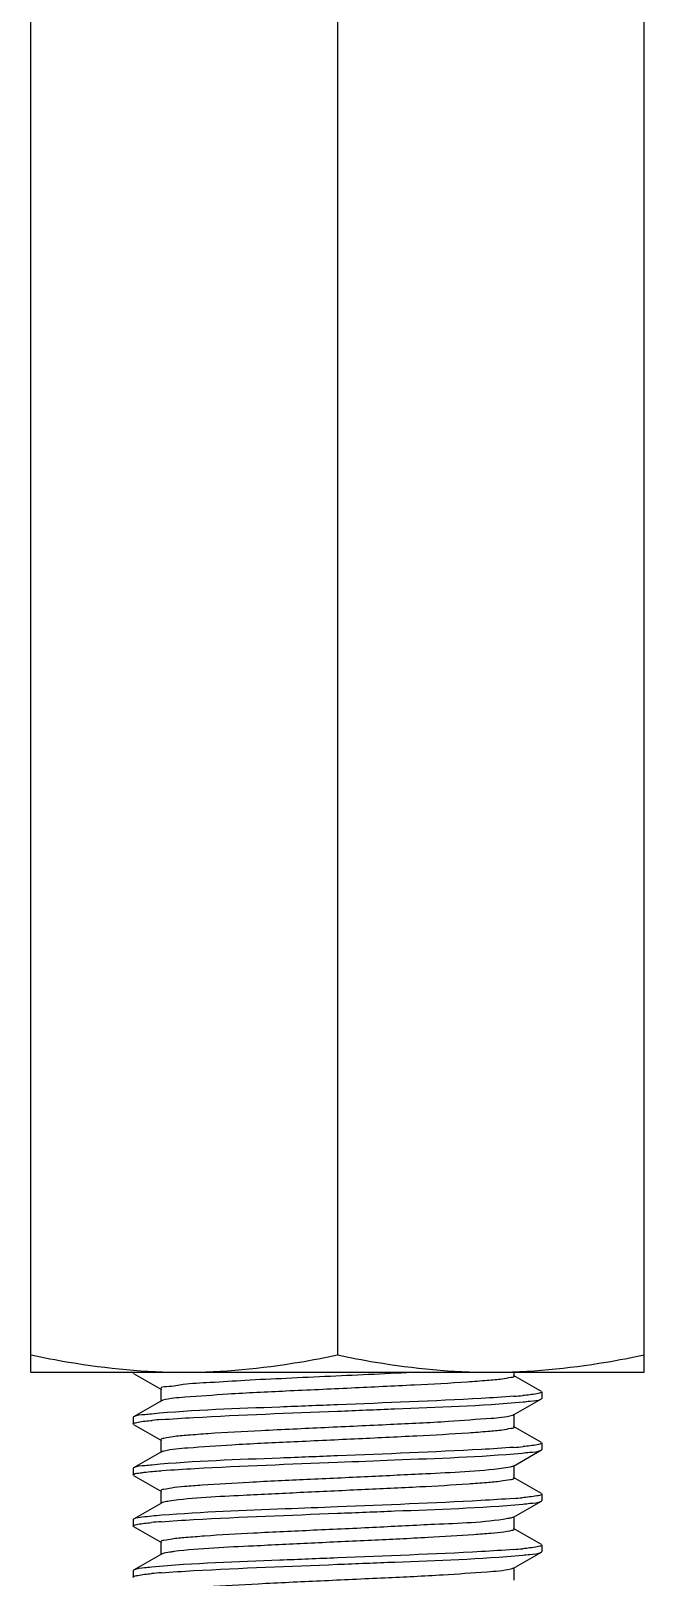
# Model space of a CAD drawing. Extents: x -1396510 to 1250330, y -1892470 to 1623980.
# Drawn here: x -1171115.4 to -1171001.2, y -49027.9 to -48739.6 of the extents above; entities that cross this region are included whole.
import ezdxf

# ---------------------------------------------------------------- set-up
doc = ezdxf.new("R2010")
doc.units = 0
doc.header["$LTSCALE"] = 1000
doc.header["$MEASUREMENT"] = 0

msp = doc.modelspace()

# ---------------------------------------------------------------- linework, layer by layer
at = {"linetype": 'Continuous'}
for p, q in [((-1171115.4, -48989.72), (-1171115.4, -48704.14)), ((-1171001.17, -48989.72), (-1171001.17, -48704.14)), ((-1171058.29, -48707.35), (-1171058.29, -48986.5)), ((-1171115.4, -48989.72), (-1171001.17, -48989.72)), ((-1171096.27, -48989.94), (-1171096.36, -48989.84)), ((-1171025.36, -48990.43), (-1171025.36, -48989.72)), ((-1171096.27, -48989.94), (-1171091.11, -48992.93)), ((-1171020.3, -48993.3), (-1171025.47, -48990.31)), ((-1171091.11, -48995.07), (-1171096.27, -48998.06)), ((-1171091.21, -48992.81), (-1171091.21, -48995.19)), ((-1171025.47, -48997.69), (-1171020.3, -48994.7)), ((-1171020.3, -48993.3), (-1171020.21, -48993.41)), ((-1171020.3, -48994.7), (-1171020.21, -48994.6)), ((-1171020.21, -48993.41), (-1171020.21, -48994.6)), ((-1171096.27, -48998.06), (-1171096.36, -48998.17)), ((-1171096.36, -48998.17), (-1171096.36, -48999.36)), ((-1171025.47, -48997.69), (-1171025.65, -48997.78)), ((-1171025.36, -48999.95), (-1171025.36, -48997.57)), ((-1171096.27, -48999.46), (-1171096.36, -48999.36)), ((-1171096.27, -48999.46), (-1171091.11, -49002.45)), ((-1171020.3, -49002.82), (-1171025.47, -48999.83)), ((-1171091.21, -49002.33), (-1171091.21, -49004.71)), ((-1171025.47, -49007.21), (-1171020.3, -49004.22)), ((-1171020.3, -49002.82), (-1171020.21, -49002.93)), ((-1171020.3, -49004.22), (-1171020.21, -49004.12)), ((-1171020.21, -49002.93), (-1171020.21, -49004.12)), ((-1171091.11, -49004.59), (-1171096.27, -49007.58)), ((-1171025.36, -49009.47), (-1171025.36, -49007.09)), ((-1171096.27, -49007.58), (-1171096.36, -49007.69)), ((-1171096.36, -49007.69), (-1171096.36, -49008.88)), ((-1171096.27, -49008.98), (-1171096.36, -49008.88)), ((-1171096.27, -49008.98), (-1171091.11, -49011.97)), ((-1171091.21, -49008.08), (-1171090.94, -49008.06)), ((-1171020.3, -49012.34), (-1171025.47, -49009.35)), ((-1171091.21, -49011.85), (-1171091.21, -49014.23)), ((-1171020.3, -49012.34), (-1171020.21, -49012.45)), ((-1171020.21, -49012.45), (-1171020.21, -49013.64)), ((-1171091.11, -49014.11), (-1171096.27, -49017.1)), ((-1171025.47, -49016.73), (-1171020.3, -49013.74)), ((-1171020.3, -49013.74), (-1171020.21, -49013.64)), ((-1171096.27, -49017.1), (-1171096.36, -49017.21)), ((-1171096.36, -49017.21), (-1171096.36, -49018.4)), ((-1171096.27, -49018.5), (-1171096.36, -49018.4)), ((-1171096.27, -49018.5), (-1171091.11, -49021.49)), ((-1171025.36, -49018.99), (-1171025.36, -49016.61)), ((-1171091.21, -49021.37), (-1171091.21, -49023.75)), ((-1171020.3, -49021.86), (-1171025.47, -49018.87)), ((-1171091.11, -49023.63), (-1171096.27, -49026.62)), ((-1171090.96, -49023.57), (-1171091.11, -49023.63)), ((-1171025.47, -49026.25), (-1171020.3, -49023.26)), ((-1171020.3, -49021.86), (-1171020.21, -49021.97)), ((-1171020.3, -49023.26), (-1171020.21, -49023.16)), ((-1171020.21, -49021.97), (-1171020.21, -49023.16)), ((-1171096.27, -49026.62), (-1171096.36, -49026.73)), ((-1171096.36, -49026.73), (-1171096.36, -49027.92)), ((-1171025.36, -49028.51), (-1171025.36, -49026.13)), ((-1171096.27, -49028.02), (-1171096.36, -49027.92))]:
    msp.add_line(p, q, dxfattribs=at)
for centre, radius, start, end in [((-1171033.84, -48886.31), 108.23, 274.4571, 275.3372), ((-1171082.77, -49105.96), 107.73, 94.4567, 95.35), ((-1171026.37, -48995.7), 2.2, 287.9093, 289.044), ((-1171033.72, -48897.26), 106.8, 274.4562, 275.3759), ((-1171089.41, -49009.39), 5.11, 103.4604, 104.3304), ((-1171034.04, -48903), 110.59, 274.4593, 275.2731), ((-1171083.05, -49121.72), 104.44, 94.4466, 95.4488), ((-1171033.82, -48915.11), 107.98, 274.4571, 275.3429), ((-1171082.98, -49132.01), 105.21, 94.4523, 95.4224)]:
    msp.add_arc(centre, radius, start, end, dxfattribs=at)
for points, knots in [([(-1171115.4, -48986.5), (-1171113.05, -48987), (-1171103.63, -48988.8), (-1171094.03, -48989.72), (-1171086.85, -48989.72)], [0, 0, 0, 0, 0.250789, 1, 1, 1, 1]), ([(-1171086.85, -48989.72), (-1171079.66, -48989.72), (-1171070.06, -48988.8), (-1171060.64, -48987), (-1171058.29, -48986.5)], [0, 0, 0, 0, 0.749211, 1, 1, 1, 1]), ([(-1171058.29, -48986.5), (-1171055.93, -48987), (-1171046.52, -48988.8), (-1171036.91, -48989.72), (-1171029.73, -48989.72)], [0, 0, 0, 0, 0.250789, 1, 1, 1, 1]), ([(-1171029.73, -48989.72), (-1171022.54, -48989.72), (-1171012.94, -48988.8), (-1171003.52, -48987), (-1171001.17, -48986.5)], [0, 0, 0, 0, 0.749211, 1, 1, 1, 1]), ([(-1171096.36, -48989.84), (-1171096.36, -48989.82), (-1171096.33, -48989.76), (-1171096.28, -48989.74), (-1171096.25, -48989.72)], [0, 0, 0, 0, 0.384576, 1, 1, 1, 1]), ([(-1171043.35, -48989.72), (-1171048.76, -48990), (-1171056.94, -48990.37), (-1171067.63, -48990.87), (-1171075.16, -48991.22), (-1171081.41, -48991.65), (-1171086.66, -48991.86), (-1171089.06, -48992.46), (-1171091.21, -48992.44), (-1171091.21, -48992.81)], [0, 0, 0, 0, 0.338564, 0.510837, 0.670229, 0.806445, 0.910702, 0.97638, 1, 1, 1, 1]), ([(-1171025.36, -48990.43), (-1171025.36, -48990.65), (-1171026.48, -48990.77), (-1171027.86, -48991.09), (-1171030.76, -48991.31), (-1171036.1, -48991.73), (-1171044.62, -48992.17), (-1171055.85, -48992.7), (-1171067.44, -48993.24), (-1171077.79, -48993.71), (-1171085.4, -48994.33), (-1171089.5, -48994.57), (-1171090.82, -48994.96)], [0, 0, 0, 0, 0.009703, 0.035887, 0.07813, 0.135078, 0.284815, 0.464601, 0.649729, 0.81476, 0.937049, 1, 1, 1, 1]), ([(-1171090.82, -48994.96), (-1171090.87, -48994.98), (-1171090.97, -48995.01), (-1171091.07, -48995.05), (-1171091.11, -48995.07)], [0, 0, 0, 0, 0.569522, 1, 1, 1, 1]), ([(-1171025.43, -48994.21), (-1171027.45, -48994.37), (-1171038.39, -48995.03), (-1171049.35, -48995.43), (-1171058.29, -48995.79)], [0, 0, 0, 0, 0.184553, 1, 1, 1, 1]), ([(-1171058.29, -48996.98), (-1171054.72, -48996.84), (-1171043.2, -48996.35), (-1171031.65, -48996.01), (-1171023.72, -48995.25)], [0, 0, 0, 0, 0.309073, 1, 1, 1, 1]), ([(-1171020.65, -48993.64), (-1171020.81, -48993.68), (-1171021.85, -48993.89), (-1171022.9, -48993.99), (-1171023.77, -48994.07)], [0, 0, 0, 0, 0.163341, 1, 1, 1, 1]), ([(-1171023.72, -48995.25), (-1171023.28, -48995.21), (-1171022.15, -48995.05), (-1171020.92, -48995.06), (-1171020.3, -48994.7)], [0, 0, 0, 0, 0.379133, 1, 1, 1, 1]), ([(-1171020.21, -48993.41), (-1171020.21, -48993.46), (-1171020.39, -48993.57), (-1171020.54, -48993.61), (-1171020.65, -48993.64)], [0, 0, 0, 0, 0.314295, 1, 1, 1, 1]), ([(-1171092.93, -48997.52), (-1171093.35, -48997.56), (-1171094.46, -48997.72), (-1171095.67, -48997.71), (-1171096.27, -48998.06)], [0, 0, 0, 0, 0.378727, 1, 1, 1, 1]), ([(-1171058.29, -48995.79), (-1171061.86, -48995.93), (-1171073.41, -48996.43), (-1171084.98, -48996.76), (-1171092.93, -48997.52)], [0, 0, 0, 0, 0.309586, 1, 1, 1, 1]), ([(-1171025.7, -48997.79), (-1171026.97, -48998.2), (-1171031.02, -48998.41), (-1171038.56, -48999.05), (-1171048.9, -48999.51), (-1171060.53, -49000.06), (-1171071.82, -49000.59), (-1171080.39, -49001.03), (-1171085.77, -49001.45), (-1171088.7, -49001.68), (-1171090.08, -49001.99), (-1171091.21, -49002.12), (-1171091.21, -49002.33)], [0, 0, 0, 0, 0.061098, 0.182334, 0.347135, 0.532706, 0.713328, 0.863975, 0.921317, 0.963856, 0.990226, 1, 1, 1, 1]), ([(-1171091.15, -48998.56), (-1171089.13, -48998.4), (-1171078.18, -48997.74), (-1171067.22, -48997.33), (-1171058.29, -48996.98)], [0, 0, 0, 0, 0.184541, 1, 1, 1, 1]), ([(-1171096.36, -48999.36), (-1171096.36, -48999.31), (-1171096.19, -48999.2), (-1171096.05, -48999.16), (-1171095.94, -48999.13)], [0, 0, 0, 0, 0.315177, 1, 1, 1, 1]), ([(-1171095.94, -48999.13), (-1171095.78, -48999.09), (-1171094.75, -48998.88), (-1171093.7, -48998.78), (-1171092.82, -48998.7)], [0, 0, 0, 0, 0.16229, 1, 1, 1, 1]), ([(-1171025.36, -48999.95), (-1171025.36, -49000.16), (-1171026.46, -49000.29), (-1171027.79, -49000.6), (-1171030.63, -49000.82), (-1171035.85, -49001.23), (-1171044.19, -49001.67), (-1171055.24, -49002.2), (-1171066.73, -49002.73), (-1171077.09, -49003.21), (-1171084.9, -49003.78), (-1171089.14, -49004.07), (-1171090.6, -49004.42)], [0, 0, 0, 0, 0.009517, 0.035128, 0.076492, 0.132277, 0.279305, 0.456588, 0.640385, 0.806077, 0.931494, 1, 1, 1, 1]), ([(-1171025.42, -49003.73), (-1171027.44, -49003.89), (-1171038.39, -49004.55), (-1171049.35, -49004.95), (-1171058.29, -49005.31)], [0, 0, 0, 0, 0.184509, 1, 1, 1, 1]), ([(-1171023.87, -49004.79), (-1171023.42, -49004.75), (-1171022.24, -49004.58), (-1171020.95, -49004.6), (-1171020.3, -49004.22)], [0, 0, 0, 0, 0.380051, 1, 1, 1, 1]), ([(-1171020.59, -49003.14), (-1171020.75, -49003.19), (-1171021.78, -49003.4), (-1171022.83, -49003.5), (-1171023.72, -49003.58)], [0, 0, 0, 0, 0.159053, 1, 1, 1, 1]), ([(-1171020.21, -49002.93), (-1171020.21, -49002.98), (-1171020.36, -49003.08), (-1171020.49, -49003.12), (-1171020.59, -49003.14)], [0, 0, 0, 0, 0.319254, 1, 1, 1, 1]), ([(-1171092.82, -49007.03), (-1171093.26, -49007.07), (-1171094.4, -49007.23), (-1171095.65, -49007.22), (-1171096.27, -49007.58)], [0, 0, 0, 0, 0.379378, 1, 1, 1, 1]), ([(-1171058.29, -49005.31), (-1171061.84, -49005.45), (-1171073.36, -49005.94), (-1171084.89, -49006.28), (-1171092.82, -49007.03)], [0, 0, 0, 0, 0.308784, 1, 1, 1, 1]), ([(-1171090.67, -49004.44), (-1171090.76, -49004.46), (-1171090.91, -49004.5), (-1171091.05, -49004.56), (-1171091.11, -49004.59)], [0, 0, 0, 0, 0.585672, 1, 1, 1, 1]), ([(-1171090.94, -49008.06), (-1171088.92, -49007.9), (-1171078.04, -49007.25), (-1171067.15, -49006.85), (-1171058.29, -49006.5)], [0, 0, 0, 0, 0.186017, 1, 1, 1, 1]), ([(-1171058.29, -49006.5), (-1171054.75, -49006.36), (-1171043.28, -49005.87), (-1171031.79, -49005.52), (-1171023.87, -49004.79)], [0, 0, 0, 0, 0.307895, 1, 1, 1, 1]), ([(-1171025.47, -49007.21), (-1171025.54, -49007.26), (-1171026.16, -49007.47), (-1171026.8, -49007.55), (-1171027.35, -49007.62)], [0, 0, 0, 0, 0.140461, 1, 1, 1, 1]), ([(-1171096.36, -49008.88), (-1171096.36, -49008.84), (-1171095.92, -49008.52), (-1171095.47, -49008.54), (-1171095.05, -49008.48)], [0, 0, 0, 0, 0.092798, 1, 1, 1, 1]), ([(-1171095.05, -49008.48), (-1171094.81, -49008.44), (-1171093.53, -49008.27), (-1171092.25, -49008.16), (-1171091.21, -49008.08)], [0, 0, 0, 0, 0.190958, 1, 1, 1, 1]), ([(-1171027.35, -49007.62), (-1171032.14, -49008.27), (-1171040.58, -49008.59), (-1171052.8, -49009.24), (-1171063.78, -49009.72), (-1171074.07, -49010.22), (-1171081.73, -49010.64), (-1171086.47, -49011.03), (-1171089.02, -49011.25), (-1171090.24, -49011.52), (-1171091.21, -49011.66), (-1171091.21, -49011.85)], [0, 0, 0, 0, 0.226556, 0.394464, 0.573122, 0.741029, 0.877994, 0.929534, 0.967621, 0.99116, 1, 1, 1, 1]), ([(-1171025.39, -49009.53), (-1171025.55, -49009.73), (-1171026.48, -49009.83), (-1171028.08, -49010.14), (-1171030.73, -49010.35), (-1171035.75, -49010.74), (-1171043.56, -49011.16), (-1171054.01, -49011.66), (-1171064.98, -49012.14), (-1171076.91, -49012.8), (-1171085.08, -49013.07), (-1171089.64, -49013.76)], [0, 0, 0, 0, 0.011937, 0.038615, 0.07957, 0.133598, 0.274096, 0.443272, 0.620779, 0.785256, 1, 1, 1, 1]), ([(-1171025.36, -49009.47), (-1171025.36, -49009.48), (-1171025.37, -49009.5), (-1171025.38, -49009.52), (-1171025.39, -49009.53)], [0, 0, 0, 0, 0.463467, 1, 1, 1, 1]), ([(-1171020.66, -49012.68), (-1171020.83, -49012.73), (-1171021.89, -49012.93), (-1171022.97, -49013.03), (-1171023.87, -49013.12)], [0, 0, 0, 0, 0.163149, 1, 1, 1, 1]), ([(-1171020.21, -49012.45), (-1171020.21, -49012.5), (-1171020.39, -49012.61), (-1171020.54, -49012.65), (-1171020.66, -49012.68)], [0, 0, 0, 0, 0.312916, 1, 1, 1, 1]), ([(-1171089.64, -49013.76), (-1171089.82, -49013.79), (-1171090.31, -49013.88), (-1171090.83, -49013.95), (-1171091.11, -49014.11)], [0, 0, 0, 0, 0.353551, 1, 1, 1, 1]), ([(-1171058.29, -49014.83), (-1171061.55, -49014.96), (-1171072.48, -49015.41), (-1171083.43, -49015.8), (-1171091.1, -49016.4)], [0, 0, 0, 0, 0.297814, 1, 1, 1, 1]), ([(-1171025.44, -49013.25), (-1171027.46, -49013.41), (-1171038.4, -49014.07), (-1171049.36, -49014.47), (-1171058.29, -49014.83)], [0, 0, 0, 0, 0.184619, 1, 1, 1, 1]), ([(-1171058.29, -49016.02), (-1171054.73, -49015.88), (-1171043.22, -49015.39), (-1171031.7, -49015.05), (-1171023.77, -49014.3)], [0, 0, 0, 0, 0.308711, 1, 1, 1, 1]), ([(-1171023.77, -49014.3), (-1171023.32, -49014.26), (-1171022.18, -49014.1), (-1171020.93, -49014.11), (-1171020.3, -49013.74)], [0, 0, 0, 0, 0.379419, 1, 1, 1, 1]), ([(-1171096.36, -49018.4), (-1171096.36, -49018.35), (-1171096.21, -49018.24), (-1171096.08, -49018.21), (-1171095.98, -49018.18)], [0, 0, 0, 0, 0.319044, 1, 1, 1, 1]), ([(-1171091.1, -49016.4), (-1171092.28, -49016.49), (-1171093.97, -49016.73), (-1171095.8, -49016.83), (-1171096.27, -49017.1)], [0, 0, 0, 0, 0.683777, 1, 1, 1, 1]), ([(-1171095.98, -49018.18), (-1171095.82, -49018.14), (-1171094.83, -49017.93), (-1171093.81, -49017.83), (-1171092.97, -49017.75)], [0, 0, 0, 0, 0.160861, 1, 1, 1, 1]), ([(-1171026.57, -49017.02), (-1171031.06, -49017.79), (-1171039.26, -49018.01), (-1171051.31, -49018.7), (-1171062.56, -49019.18), (-1171073.23, -49019.7), (-1171081.23, -49020.13), (-1171086.21, -49020.53), (-1171088.91, -49020.75), (-1171090.18, -49021.04), (-1171091.21, -49021.17), (-1171091.21, -49021.37)], [0, 0, 0, 0, 0.210773, 0.377666, 0.558838, 0.731273, 0.873076, 0.926648, 0.966309, 0.990838, 1, 1, 1, 1]), ([(-1171091.15, -49017.6), (-1171089.13, -49017.44), (-1171078.18, -49016.77), (-1171067.22, -49016.37), (-1171058.29, -49016.02)], [0, 0, 0, 0, 0.184504, 1, 1, 1, 1]), ([(-1171025.47, -49016.73), (-1171025.59, -49016.8), (-1171025.96, -49016.91), (-1171026.33, -49016.98), (-1171026.57, -49017.02)], [0, 0, 0, 0, 0.374139, 1, 1, 1, 1]), ([(-1171025.36, -49018.99), (-1171025.36, -49019.18), (-1171026.31, -49019.32), (-1171027.49, -49019.59), (-1171029.98, -49019.81), (-1171034.6, -49020.19), (-1171042.09, -49020.6), (-1171052.18, -49021.1), (-1171063.03, -49021.58), (-1171075.3, -49022.21), (-1171083.84, -49022.57), (-1171088.77, -49023.16)], [0, 0, 0, 0, 0.008683, 0.031763, 0.069103, 0.119686, 0.254361, 0.420111, 0.597552, 0.765912, 1, 1, 1, 1]), ([(-1171058.29, -49024.35), (-1171061.87, -49024.49), (-1171073.43, -49024.99), (-1171085.02, -49025.32), (-1171092.97, -49026.08)], [0, 0, 0, 0, 0.309919, 1, 1, 1, 1]), ([(-1171088.77, -49023.16), (-1171089.02, -49023.2), (-1171089.75, -49023.3), (-1171090.5, -49023.39), (-1171090.96, -49023.57)], [0, 0, 0, 0, 0.341642, 1, 1, 1, 1]), ([(-1171025.43, -49022.77), (-1171027.45, -49022.93), (-1171038.39, -49023.59), (-1171049.35, -49023.99), (-1171058.29, -49024.35)], [0, 0, 0, 0, 0.184538, 1, 1, 1, 1]), ([(-1171058.29, -49025.54), (-1171054.73, -49025.4), (-1171043.23, -49024.91), (-1171031.7, -49024.56), (-1171023.77, -49023.82)], [0, 0, 0, 0, 0.308641, 1, 1, 1, 1]), ([(-1171020.6, -49022.18), (-1171020.76, -49022.23), (-1171021.81, -49022.44), (-1171022.87, -49022.54), (-1171023.77, -49022.63)], [0, 0, 0, 0, 0.159502, 1, 1, 1, 1]), ([(-1171023.77, -49023.82), (-1171023.33, -49023.78), (-1171022.18, -49023.62), (-1171020.93, -49023.63), (-1171020.3, -49023.26)], [0, 0, 0, 0, 0.379512, 1, 1, 1, 1]), ([(-1171020.21, -49021.97), (-1171020.21, -49022.02), (-1171020.37, -49022.12), (-1171020.5, -49022.16), (-1171020.6, -49022.18)], [0, 0, 0, 0, 0.318137, 1, 1, 1, 1]), ([(-1171092.97, -49026.08), (-1171093.39, -49026.12), (-1171094.48, -49026.28), (-1171095.67, -49026.27), (-1171096.27, -49026.62)], [0, 0, 0, 0, 0.378482, 1, 1, 1, 1]), ([(-1171095.97, -49027.7), (-1171095.82, -49027.66), (-1171094.81, -49027.45), (-1171093.79, -49027.35), (-1171092.93, -49027.27)], [0, 0, 0, 0, 0.160696, 1, 1, 1, 1]), ([(-1171025.98, -49026.43), (-1171027.43, -49026.77), (-1171031.68, -49027.07), (-1171039.5, -49027.64), (-1171049.85, -49028.12), (-1171061.34, -49028.65), (-1171072.39, -49029.17), (-1171080.73, -49029.61), (-1171085.95, -49030.03), (-1171088.78, -49030.25), (-1171090.12, -49030.55), (-1171091.21, -49030.68), (-1171091.21, -49030.89)], [0, 0, 0, 0, 0.068576, 0.194029, 0.359725, 0.543506, 0.720761, 0.867753, 0.923531, 0.964877, 0.99049, 1, 1, 1, 1]), ([(-1171091.15, -49027.12), (-1171089.13, -49026.96), (-1171078.19, -49026.29), (-1171067.22, -49025.89), (-1171058.29, -49025.54)], [0, 0, 0, 0, 0.184493, 1, 1, 1, 1]), ([(-1171025.47, -49026.25), (-1171025.53, -49026.29), (-1171025.7, -49026.35), (-1171025.87, -49026.4), (-1171025.98, -49026.43)], [0, 0, 0, 0, 0.406881, 1, 1, 1, 1]), ([(-1171096.36, -49027.92), (-1171096.36, -49027.87), (-1171096.21, -49027.76), (-1171096.07, -49027.73), (-1171095.97, -49027.7)], [0, 0, 0, 0, 0.318595, 1, 1, 1, 1])]:
    msp.add_open_spline(points, degree=3, knots=knots, dxfattribs=at)

doc.saveas('drawing.dxf')
